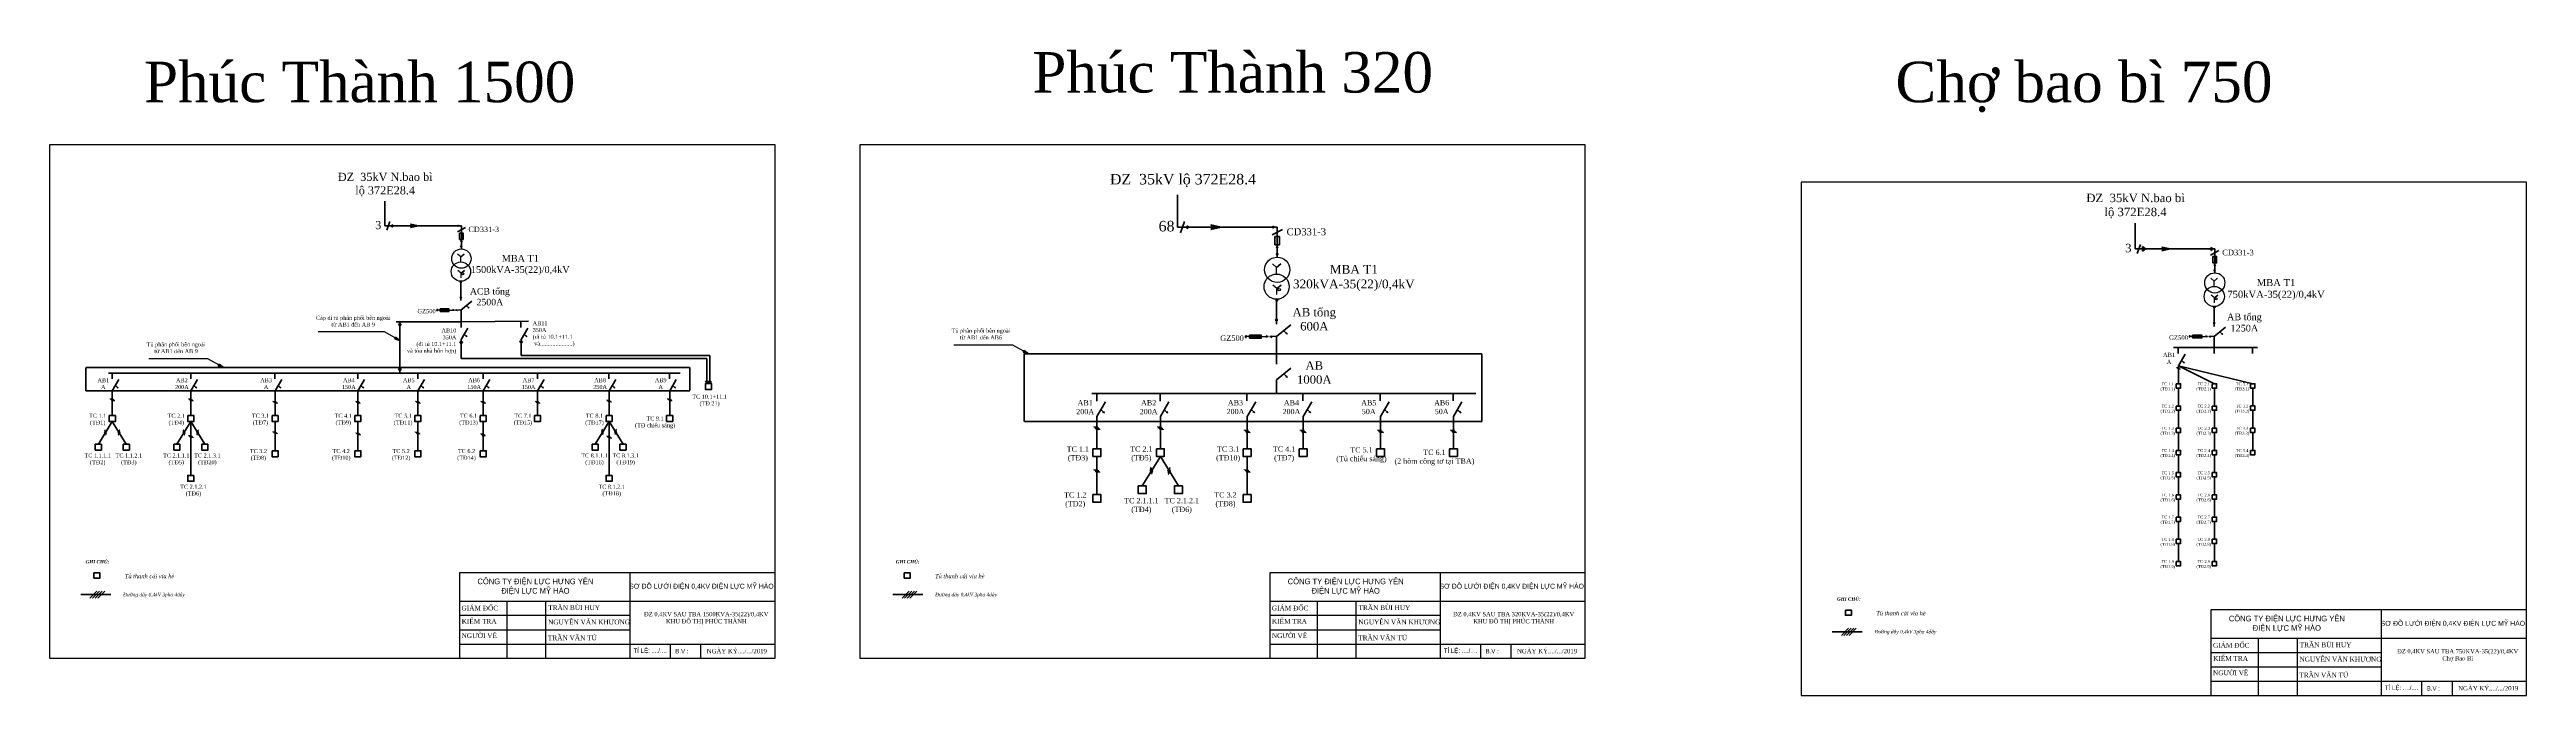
# Model space of a CAD drawing. Extents: x -2498 to 13808, y -1476 to 9052.
# Drawn here: x 12890 to 13808, y 3896 to 4135 of the extents above; entities that cross this region are included whole.
import ezdxf

# ---------------------------------------------------------------- set-up
doc = ezdxf.new("R2010")
doc.units = 0
doc.header["$LTSCALE"] = 0.08
doc.header["$MEASUREMENT"] = 0
doc.linetypes.add('DASHED2', pattern=[0.375, 0.25, -0.125])
doc.layers.get('0').update_dxf_attribs({"linetype": 'CONTINUOUS', "lineweight": 40})
doc.layers.add('Duong manh', color=8, linetype='CONTINUOUS')
doc.layers.add('khung', color=3, linetype='CONTINUOUS', lineweight=18)
doc.layers.add('NET DAM', color=6, linetype='CONTINUOUS', lineweight=25)
doc.styles.add('anh thong', font='times.ttf', dxfattribs={"height": 0.5})
doc.styles.get("Standard").update_dxf_attribs({"font": 'VHTEKN.TTF', "height": 2.5})
doc.dimstyles.new('C2', dxfattribs={"dimscale": 0, "dimtxt": 2, "dimasz": 1, "dimexe": 1, "dimexo": 1, "dimgap": 1, "dimtad": 1, "dimtoh": 1, "dimdec": 4, "dimzin": 0, "dimdsep": 46, "dimtxsty": 'Standard', "dimblk1": 'CLOSED', "dimblk2": 'CLOSED', "dimsah": 1, "dimcen": 0.09, "dimclrd": 1, "dimclre": 5, "dimclrt": 7, "dimadec": 0, "dimazin": 0, "dimtfac": 1, "dimtdec": 4, "dimtofl": 0, "dimtmove": 0, "dimatfit": 3, "dimldrblk": 'CLOSED', "dimfxl": 1, "dimtolj": 1, "dimtzin": 0, "dimarcsym": 0})

# ---------------------------------------------------------------- blocks, each defined once
blk = doc.blocks.new('khung')
at = {"layer": 'khung', "color": 5, "lineweight": -3, "ltscale": 4}
for p, q in [((630143, 2296299), (632881, 2296299)), ((630143, 2295554), (630143, 2296299)), ((631620, 2296299), (631620, 2295554)), ((630143, 2296051), (631457, 2296051)), ((630143, 2296051), (632881, 2296051)), ((630552, 2296051), (630552, 2295554)), ((630889, 2296051), (630889, 2295554)), ((630143, 2295927), (631620, 2295927)), ((630143, 2295802), (631620, 2295802)), ((630143, 2295678), (631512, 2295678)), ((630143, 2295678), (632881, 2295678)), ((631973, 2295554), (631973, 2295678)), ((632238, 2295554), (632238, 2295678))]:
    blk.add_line(p, q, dxfattribs=at)
blk.add_lwpolyline([(632881, 2300009), (626581, 2300009), (626581, 2295554), (632881, 2295554), (632881, 2300009)], dxfattribs=at)
at = {"layer": 'Duong manh', "color": 0, "lineweight": -3, "ltscale": 4}
for s, insert, char_height, width, attachment_point in [('{\\f.VnAvantH|b0|i0|c0|p34;C¤NG TY §IÖN LùC H¦NG Y£N\\P®iÖn lùc mü hµo}', (630800, 2296175), 49.14, 1314.33, 5), ('{\\f.VnAvantH|b0|i0|c0|p34;s¬ ®å l\xadíi ®iÖn 0,4kv ®iÖn lùc mü hµo}', (632242, 2296175), 43.05, 1423.67, 5), ('{\\fTimes New Roman|b0|i0|c0|p18; GIÁM ĐỐC}', (630143, 2295989), 41.37, 409.06, 4), ('{\\fTimes New Roman|b0|i0|c0|p18; TRẦN BÙI HUY}', (630896, 2295993), 41.37, 536.86, 4), ('{\\fTimes New Roman|b0|i0|c0|p18; NGƯỜI VẼ}', (630143, 2295750), 41.37, 409.06, 4), ('{\\f.VnAvantH|b0|i0|c0|p34; \\fTimes New Roman|b0|i0|c0|p18; KIỂM TRA}', (630128, 2295875), 41.37, 409.06, 4), ('{\\fTimes New Roman|b0|i0|c0|p18; NGUYỄN VĂN KHƯƠNG}', (630894, 2295868), 41.37, 717.25, 4), ('{\\f.VnAvantH|b0|i0|c0|p34; \\fTimes New Roman|b0|i0|c0|p18;TRẦN VĂN TÚ}', (630893, 2295731), 41.37, 536.86, 4), ('{\\f.VnAvantH|b0|i0|c0|p34; tØ lÖ: ..../....}', (631637, 2295616), 38.48, 301.49, 4), ('{\\f.VnAvantH|b0|i0|c0|p34;b.v :}', (632072, 2295616), 38.48, 424.34, 5), ('{\\fTimes New Roman|b0|i0|c0|p18;NGÀY KÝ..../.../2019}', (632549, 2295616), 38.48, 820.67, 5)]:
    blk.add_mtext(s, dxfattribs=dict(at, insert=insert, char_height=char_height, width=width, attachment_point=attachment_point))
blk = doc.blocks.new('_CLOSED')
at = {"color": 0, "linetype": 'ByBlock', "ltscale": 10}
for p, q in [((-1, 0.17), (0, 0)), ((-1, 0.17), (-1, -0.17)), ((0, 0), (-1, -0.17)), ((0, 0), (-1, 0))]:
    blk.add_line(p, q, dxfattribs=at)

msp = doc.modelspace()

# ---------------------------------------------------------------- linework, layer by layer
at = {"color": 0, "linetype": 'Continuous', "lineweight": 40, "ltscale": 8}
for p, q in [((13014.5, 4069.46), (13014.5, 4078.67)), ((13308.36, 4068.97), (13308.36, 4080.95)), ((13014.5, 4069.46), (13042.91, 4069.46)), ((13016.43, 4071.04), (13015.32, 4067.87)), ((13017.2, 4069.04), (13017.2, 4069.88)), ((13017.2, 4069.88), (13017.72, 4069.46)), ((13017.2, 4069.04), (13017.72, 4069.46)), ((13026.97, 4069.46), (13024.03, 4070.1)), ((13024.03, 4070.1), (13024.8, 4069.46)), ((13026.97, 4069.46), (13024.03, 4068.82)), ((13024.03, 4068.82), (13024.8, 4069.46)), ((13044.4, 4068.84), (13041.42, 4067.28)), ((13041.84, 4069.74), (13041.5, 4069.46)), ((13041.84, 4069.18), (13041.5, 4069.46)), ((13041.84, 4069.18), (13041.84, 4069.74)), ((13308.36, 4068.97), (13345.3, 4068.97)), ((13310.88, 4071.03), (13309.43, 4066.91)), ((13311.88, 4068.42), (13311.88, 4069.52)), ((13311.88, 4069.52), (13312.55, 4068.97)), ((13311.88, 4068.42), (13312.55, 4068.97)), ((13324.57, 4068.97), (13320.75, 4069.8)), ((13320.75, 4069.8), (13321.75, 4068.97)), ((13324.57, 4068.97), (13320.75, 4068.14)), ((13320.75, 4068.14), (13321.75, 4068.97)), ((13347.24, 4068.16), (13343.37, 4066.14)), ((13343.91, 4069.33), (13343.46, 4068.97)), ((13343.91, 4068.6), (13343.46, 4068.97)), ((13343.91, 4068.6), (13343.91, 4069.33)), ((13663.23, 4060.94), (13663.23, 4070.52)), ((13042.6, 4061.71), (13042.88, 4062.05)), ((13042.6, 4061.71), (13043.16, 4061.71)), ((13042.63, 4063.81), (13043.19, 4063.81)), ((13042.63, 4063.81), (13042.91, 4063.47)), ((13043.16, 4061.71), (13042.88, 4062.05)), ((13043.19, 4063.81), (13042.91, 4063.47)), ((13344.89, 4058.9), (13345.26, 4059.34)), ((13344.89, 4058.9), (13345.62, 4058.9)), ((13344.94, 4061.63), (13345.67, 4061.63)), ((13344.94, 4061.63), (13345.3, 4061.18)), ((13345.62, 4058.9), (13345.26, 4059.34)), ((13345.67, 4061.63), (13345.3, 4061.18)), ((13663.23, 4060.94), (13692.78, 4060.94)), ((13665.24, 4062.59), (13664.08, 4059.29)), ((13666.04, 4060.06), (13666.04, 4061.81)), ((13666.04, 4061.81), (13667.11, 4060.94)), ((13666.04, 4060.06), (13667.11, 4060.94)), ((13676.2, 4060.94), (13673.14, 4061.6)), ((13673.14, 4061.6), (13673.94, 4060.94)), ((13676.2, 4060.94), (13673.14, 4060.27)), ((13673.14, 4060.27), (13673.94, 4060.94)), ((13691.66, 4061.52), (13690.95, 4060.94)), ((13691.66, 4060.35), (13690.95, 4060.94)), ((13694.33, 4060.29), (13691.23, 4058.67)), ((13691.66, 4060.35), (13691.66, 4061.52)), ((13692.45, 4052.88), (13692.74, 4053.24)), ((13692.45, 4052.88), (13693.04, 4052.88)), ((13692.49, 4055.06), (13693.07, 4055.06)), ((13692.49, 4055.06), (13692.78, 4054.71)), ((13693.04, 4052.88), (13692.74, 4053.24)), ((13693.07, 4055.06), (13692.78, 4054.71)), ((13042.79, 4033.98), (13018.73, 4033.98)), ((13020.11, 4033.98), (13020.11, 4014.95)), ((13035, 4037.81), (13038.4, 4037.81)), ((13067.82, 4034.15), (13042.79, 4033.98)), ((13042.83, 4027.41), (13042.83, 4020.3)), ((13065.04, 4027.41), (13065.04, 4021.44)), ((13065.04, 4021.44), (13135.03, 4021.44)), ((13135.03, 4021.44), (13135.03, 4011.06)), ((13335.02, 4027.83), (13339.44, 4027.83)), ((13345.07, 4028.44), (13345.07, 4018.28)), ((13677.47, 4024.45), (13708.58, 4024.46)), ((13684.55, 4028.03), (13688.09, 4028.03)), ((13692.6, 4028.51), (13692.6, 4024.46)), ((12912.11, 4014.94), (13124.06, 4014.96)), ((13042.83, 4020.3), (13133.91, 4020.3)), ((13133.91, 4020.3), (13133.91, 4011.06)), ((13345.07, 4012.45), (13345.08, 4007.38)), ((13679.31, 4017.62), (13679.31, 4010.98)), ((13679.31, 4017.62), (13692.64, 4010.98)), ((13679.31, 4017.62), (13706.84, 4010.99)), ((12913.54, 4008.37), (12913.54, 3999.19)), ((12942.65, 4008.38), (12942.65, 3999.19)), ((12973.86, 4008.39), (12973.86, 3999.2)), ((13004.56, 4008.39), (13004.56, 3999.21)), ((13026.76, 4008.39), (13026.76, 3999.21)), ((13050.98, 4008.39), (13050.98, 3999.21)), ((13071.14, 4008.38), (13071.14, 3999.2)), ((13097.66, 4008.39), (13097.66, 3999.2)), ((13120.13, 4008.39), (13120.13, 3999.21)), ((13276.59, 4007.38), (13418.86, 4007.4)), ((13679.31, 4009.4), (13679.31, 4002.75)), ((13692.64, 4009.39), (13692.64, 4002.75)), ((13706.84, 4009.41), (13706.84, 4002.77)), ((12913.54, 3997.01), (12908.37, 3988.59)), ((12913.54, 3997.01), (12918.71, 3988.59)), ((12942.65, 3997.02), (12937.48, 3988.6)), ((12942.65, 3997.02), (12947.83, 3988.6)), ((12942.65, 3997.02), (12942.65, 3977.03)), ((12973.86, 3997.03), (12973.86, 3986.16)), ((13004.56, 3997.03), (13004.56, 3986.16)), ((13026.76, 3997.03), (13026.76, 3986.16)), ((13050.98, 3997.03), (13050.98, 3986.16)), ((13097.66, 3997.03), (13092.49, 3988.61)), ((13097.66, 3997.03), (13102.84, 3988.61)), ((13097.66, 3997.03), (13097.66, 3977.04)), ((13278.45, 3998.84), (13278.45, 3986.91)), ((13301.98, 3998.85), (13301.98, 3986.91)), ((13334.15, 3998.86), (13334.15, 3986.93)), ((13354.9, 3998.86), (13354.9, 3986.93)), ((13383.56, 3998.87), (13383.56, 3986.93)), ((13410.6, 3998.87), (13410.6, 3986.94)), ((13679.31, 4001.17), (13679.31, 3994.52)), ((13692.64, 4001.17), (13692.64, 3994.52)), ((13706.84, 4001.18), (13706.84, 3994.54)), ((13679.31, 3992.94), (13679.31, 3986.3)), ((13679.31, 3984.71), (13679.31, 3978.07)), ((13692.64, 3992.94), (13692.64, 3986.3)), ((13692.64, 3984.71), (13692.64, 3978.07)), ((13706.84, 3992.96), (13706.84, 3986.31)), ((13278.45, 3984.08), (13278.45, 3969.95)), ((13301.98, 3984.08), (13295.25, 3973.14)), ((13301.98, 3984.08), (13308.7, 3973.14)), ((13334.15, 3984.1), (13334.15, 3969.97)), ((13679.31, 3976.49), (13679.31, 3969.84)), ((13692.64, 3976.49), (13692.64, 3969.84)), ((13679.31, 3968.26), (13679.31, 3961.62)), ((13692.64, 3968.26), (13692.64, 3961.61)), ((13679.31, 3960.03), (13679.31, 3953.39)), ((13692.64, 3960.03), (13692.64, 3953.39)), ((13679.31, 3951.81), (13679.31, 3945.16)), ((13692.64, 3951.8), (13692.64, 3945.16))]:
    msp.add_line(p, q, dxfattribs=at)
at = {"color": 0, "lineweight": 40}
for p, q in [((13042.91, 4065.46), (13042.91, 4069.46)), ((13345.3, 4063.78), (13345.3, 4068.97)), ((13042.91, 4060.93), (13042.91, 4066)), ((13345.3, 4057.89), (13345.3, 4064.48)), ((13692.78, 4056.78), (13692.78, 4060.94)), ((13042.74, 4048.93), (13042.74, 4041.84)), ((13692.78, 4052.07), (13692.78, 4057.35)), ((13042.74, 4038.28), (13046.76, 4041.63)), ((13345.07, 4042.29), (13345.07, 4033.07)), ((13692.6, 4039.59), (13692.6, 4032.22)), ((13042.79, 4033.98), (13042.79, 4038.28)), ((13042.79, 4031.83), (13042.79, 4033.98)), ((13045.28, 4031.6), (13042.83, 4027.41)), ((13064.99, 4031.83), (13064.99, 4033.98)), ((13067.49, 4031.6), (13065.04, 4027.41)), ((13345.07, 4028.44), (13350.3, 4032.8)), ((13692.6, 4028.51), (13696.78, 4032)), ((13679.26, 4022.22), (13679.26, 4024.45)), ((13681.86, 4021.98), (13679.31, 4017.62)), ((13692.6, 4022.23), (13692.6, 4024.46)), ((13706.8, 4022.23), (13706.8, 4024.47)), ((12913.5, 4012.79), (12913.49, 4014.94)), ((12915.99, 4012.56), (12913.54, 4008.37)), ((12942.61, 4012.8), (12942.61, 4014.94)), ((12945.1, 4012.56), (12942.65, 4008.38)), ((12973.82, 4012.8), (12973.82, 4014.95)), ((12976.31, 4012.57), (12973.86, 4008.39)), ((13004.51, 4012.81), (13004.51, 4014.96)), ((13007.01, 4012.58), (13004.56, 4008.39)), ((13026.72, 4012.81), (13026.72, 4014.96)), ((13029.21, 4012.58), (13026.76, 4008.39)), ((13050.94, 4012.81), (13050.93, 4014.96)), ((13053.43, 4012.58), (13050.98, 4008.39)), ((13071.1, 4012.8), (13071.09, 4014.95)), ((13073.59, 4012.57), (13071.14, 4008.38)), ((13097.62, 4012.81), (13097.62, 4014.95)), ((13100.11, 4012.57), (13097.66, 4008.39)), ((13120.08, 4012.81), (13120.08, 4014.96)), ((13122.58, 4012.58), (13120.13, 4008.39)), ((13345.07, 4012.45), (13350.3, 4016.81)), ((13278.39, 4004.59), (13278.39, 4007.38)), ((13281.63, 4004.29), (13278.45, 3998.84)), ((13301.92, 4004.59), (13301.91, 4007.39)), ((13305.16, 4004.29), (13301.98, 3998.85)), ((13334.09, 4004.61), (13334.08, 4007.4)), ((13337.33, 4004.31), (13334.15, 3998.86)), ((13354.84, 4004.61), (13354.84, 4007.4)), ((13358.08, 4004.31), (13354.9, 3998.86)), ((13383.5, 4004.61), (13383.5, 4007.41)), ((13386.74, 4004.31), (13383.56, 3998.87)), ((13410.54, 4004.62), (13410.54, 4007.41)), ((13413.78, 4004.32), (13410.6, 3998.87))]:
    msp.add_line(p, q, dxfattribs=at)
at = {"color": 0, "lineweight": 30}
for p, q in [((13042.69, 4057.99), (13041.53, 4059)), ((13042.69, 4057.99), (13043.95, 4059)), ((13043.95, 4059), (13042.69, 4057.99)), ((13042.69, 4056.27), (13042.69, 4057.99)), ((13042.8, 4051.98), (13041.64, 4052.99)), ((13043.13, 4048.73), (13042.39, 4048.73)), ((13042.39, 4048.73), (13042.74, 4048.27)), ((13042.74, 4048.27), (13043.13, 4048.73)), ((13042.8, 4051.98), (13044.05, 4052.99)), ((13044.05, 4052.99), (13042.8, 4051.98)), ((13042.8, 4050.26), (13042.8, 4051.98)), ((13345.02, 4054.06), (13343.5, 4055.37)), ((13345.02, 4054.06), (13346.65, 4055.37)), ((13346.65, 4055.37), (13345.02, 4054.06)), ((13345.02, 4051.83), (13345.02, 4054.06)), ((13692.55, 4049.01), (13691.34, 4050.06)), ((13692.55, 4049.01), (13693.85, 4050.06)), ((13693.85, 4050.06), (13692.55, 4049.01)), ((13692.55, 4047.23), (13692.55, 4049.01)), ((13042.73, 4043.44), (13042.34, 4042.99)), ((13042.34, 4042.99), (13043.08, 4042.99)), ((13043.08, 4042.99), (13042.73, 4043.44)), ((13345.16, 4046.25), (13343.64, 4047.56)), ((13345.59, 4042.03), (13344.63, 4042.03)), ((13344.63, 4042.03), (13345.09, 4041.43)), ((13345.09, 4041.43), (13345.59, 4042.03)), ((13345.16, 4046.25), (13346.79, 4047.56)), ((13346.79, 4047.56), (13345.16, 4046.25)), ((13345.16, 4044.02), (13345.16, 4046.25)), ((13692.66, 4042.76), (13691.45, 4043.81)), ((13693.01, 4039.38), (13692.24, 4039.38)), ((13692.24, 4039.38), (13692.61, 4038.91)), ((13692.61, 4038.91), (13693.01, 4039.38)), ((13692.66, 4042.76), (13693.97, 4043.81)), ((13693.97, 4043.81), (13692.66, 4042.76)), ((13692.66, 4040.98), (13692.66, 4042.76)), ((13345.06, 4035.15), (13344.56, 4034.56)), ((13344.56, 4034.56), (13345.52, 4034.56)), ((13345.52, 4034.56), (13345.06, 4035.15)), ((13692.59, 4033.89), (13692.18, 4033.41)), ((13692.18, 4033.41), (13692.95, 4033.41)), ((13692.95, 4033.41), (13692.59, 4033.89))]:
    msp.add_line(p, q, dxfattribs=at)
at = {"lineweight": 30}
for p, q in [((13044.75, 4039.96), (13045.8, 4038.95)), ((13045.8, 4038.95), (13045.58, 4039.37)), ((13033.86, 4038.18), (13033.86, 4038.37)), ((13033.96, 4038.05), (13033.96, 4038.5)), ((13034.07, 4037.86), (13034.07, 4038.69)), ((13035, 4038.28), (13034.08, 4038.28)), ((13038.4, 4038.74), (13035, 4038.74)), ((13035, 4037.81), (13035, 4038.74)), ((13038.4, 4038.28), (13035, 4038.28)), ((13035.31, 4037.81), (13035.31, 4038.74)), ((13035.62, 4037.81), (13035.62, 4038.74)), ((13035.93, 4037.81), (13035.93, 4038.74)), ((13036.24, 4037.81), (13036.24, 4038.74)), ((13036.55, 4037.81), (13036.55, 4038.74)), ((13036.86, 4037.81), (13036.86, 4038.74)), ((13037.17, 4037.81), (13037.17, 4038.74)), ((13037.48, 4037.81), (13037.48, 4038.74)), ((13038.4, 4037.81), (13037.79, 4038.74)), ((13037.79, 4037.81), (13038.4, 4038.74)), ((13037.79, 4037.81), (13037.79, 4038.74)), ((13038.4, 4037.81), (13038.4, 4038.74)), ((13038.4, 4038.28), (13040.35, 4038.28)), ((13040.35, 4038.28), (13039.75, 4038.48)), ((13040.35, 4038.28), (13039.75, 4038.08)), ((13040.79, 4038.28), (13041.39, 4038.48)), ((13042.74, 4038.28), (13040.79, 4038.28)), ((13040.79, 4038.28), (13041.39, 4038.08)), ((13045.8, 4038.95), (13045.37, 4039.15)), ((13347.69, 4030.62), (13349.06, 4029.31)), ((13694.69, 4030.26), (13695.79, 4029.21)), ((13043.95, 4029.42), (13045.01, 4028.42)), ((13045.01, 4028.42), (13044.58, 4028.62)), ((13045.01, 4028.42), (13044.79, 4028.84)), ((13066.16, 4029.42), (13067.21, 4028.42)), ((13067.21, 4028.42), (13066.78, 4028.62)), ((13067.21, 4028.42), (13066.99, 4028.84)), ((13333.53, 4028.31), (13333.53, 4028.56)), ((13333.67, 4028.14), (13333.67, 4028.73)), ((13333.81, 4027.9), (13333.81, 4028.98)), ((13335.02, 4028.44), (13333.82, 4028.44)), ((13339.44, 4029.04), (13335.02, 4029.04)), ((13335.02, 4027.83), (13335.02, 4029.04)), ((13339.44, 4028.44), (13335.02, 4028.44)), ((13335.42, 4027.83), (13335.42, 4029.04)), ((13335.82, 4027.83), (13335.82, 4029.04)), ((13336.22, 4027.83), (13336.22, 4029.04)), ((13336.63, 4027.83), (13336.63, 4029.04)), ((13337.03, 4027.83), (13337.03, 4029.04)), ((13337.43, 4027.83), (13337.43, 4029.04)), ((13337.83, 4027.83), (13337.83, 4029.04)), ((13338.24, 4027.83), (13338.24, 4029.04)), ((13339.44, 4027.83), (13338.64, 4029.04)), ((13338.64, 4027.83), (13339.44, 4029.04)), ((13338.64, 4027.83), (13338.64, 4029.04)), ((13339.44, 4027.83), (13339.44, 4029.04)), ((13339.44, 4028.44), (13341.97, 4028.44)), ((13341.97, 4028.44), (13341.19, 4028.7)), ((13341.97, 4028.44), (13341.19, 4028.18)), ((13342.54, 4028.44), (13343.33, 4028.7)), ((13345.07, 4028.44), (13342.54, 4028.44)), ((13342.54, 4028.44), (13343.33, 4028.18)), ((13349.06, 4029.31), (13348.5, 4029.58)), ((13349.06, 4029.31), (13348.77, 4029.86)), ((13683.36, 4028.41), (13683.36, 4028.61)), ((13683.47, 4028.28), (13683.47, 4028.75)), ((13683.58, 4028.08), (13683.58, 4028.95)), ((13684.55, 4028.51), (13683.6, 4028.51)), ((13688.09, 4029), (13684.55, 4029)), ((13684.55, 4028.03), (13684.55, 4029)), ((13688.09, 4028.51), (13684.55, 4028.51)), ((13684.87, 4028.03), (13684.87, 4029)), ((13685.19, 4028.03), (13685.19, 4029)), ((13685.52, 4028.03), (13685.52, 4029)), ((13685.84, 4028.03), (13685.84, 4029)), ((13686.16, 4028.03), (13686.16, 4029)), ((13686.48, 4028.03), (13686.48, 4029)), ((13686.8, 4028.03), (13686.8, 4029)), ((13687.13, 4028.03), (13687.13, 4029)), ((13688.09, 4028.03), (13687.45, 4029)), ((13687.45, 4028.03), (13688.09, 4029)), ((13687.45, 4028.03), (13687.45, 4029)), ((13688.09, 4028.03), (13688.09, 4029)), ((13688.09, 4028.51), (13690.12, 4028.51)), ((13690.12, 4028.51), (13689.49, 4028.72)), ((13690.12, 4028.51), (13689.49, 4028.3)), ((13690.57, 4028.51), (13691.2, 4028.72)), ((13692.6, 4028.51), (13690.57, 4028.51)), ((13690.57, 4028.51), (13691.2, 4028.3)), ((13695.79, 4029.21), (13695.34, 4029.42)), ((13695.79, 4029.21), (13695.56, 4029.65)), ((13347.69, 4014.63), (13349.06, 4013.32)), ((13349.06, 4013.32), (13348.5, 4013.58)), ((13349.06, 4013.32), (13348.77, 4013.87)), ((13680.47, 4019.71), (13681.57, 4018.67)), ((13681.57, 4018.67), (13681.12, 4018.87)), ((13681.57, 4018.67), (13681.34, 4019.1)), ((12914.66, 4010.37), (12915.72, 4009.37)), ((12915.72, 4009.37), (12915.29, 4009.57)), ((12915.72, 4009.37), (12915.49, 4009.79)), ((12943.77, 4010.38), (12944.83, 4009.38)), ((12944.83, 4009.38), (12944.4, 4009.58)), ((12944.83, 4009.38), (12944.61, 4009.8)), ((12974.98, 4010.39), (12976.04, 4009.39)), ((12976.04, 4009.39), (12975.61, 4009.59)), ((12976.04, 4009.39), (12975.81, 4009.81)), ((13005.68, 4010.4), (13006.73, 4009.39)), ((13006.73, 4009.39), (13006.3, 4009.59)), ((13006.73, 4009.39), (13006.51, 4009.81)), ((13027.88, 4010.4), (13028.94, 4009.39)), ((13028.94, 4009.39), (13028.51, 4009.59)), ((13028.94, 4009.39), (13028.71, 4009.81)), ((13052.1, 4010.4), (13053.16, 4009.39)), ((13053.16, 4009.39), (13052.73, 4009.59)), ((13053.16, 4009.39), (13052.93, 4009.81)), ((13072.26, 4010.39), (13073.32, 4009.39)), ((13073.32, 4009.39), (13072.89, 4009.59)), ((13073.32, 4009.39), (13073.09, 4009.81)), ((13098.78, 4010.39), (13099.84, 4009.39)), ((13099.84, 4009.39), (13099.41, 4009.59)), ((13099.84, 4009.39), (13099.62, 4009.81)), ((13121.25, 4010.4), (13122.3, 4009.39)), ((13122.3, 4009.39), (13121.87, 4009.59)), ((13122.3, 4009.39), (13122.08, 4009.81)), ((13279.9, 4001.45), (13281.27, 4000.15)), ((13281.27, 4000.15), (13280.71, 4000.41)), ((13281.27, 4000.15), (13280.99, 4000.69)), ((13303.43, 4001.46), (13304.8, 4000.15)), ((13304.8, 4000.15), (13304.24, 4000.41)), ((13304.8, 4000.15), (13304.51, 4000.7)), ((13335.6, 4001.47), (13336.97, 4000.17)), ((13336.97, 4000.17), (13336.41, 4000.43)), ((13336.97, 4000.17), (13336.68, 4000.71)), ((13356.35, 4001.47), (13357.72, 4000.17)), ((13357.72, 4000.17), (13357.17, 4000.43)), ((13357.72, 4000.17), (13357.44, 4000.71)), ((13385.01, 4001.48), (13386.39, 4000.17)), ((13386.39, 4000.17), (13385.83, 4000.43)), ((13386.39, 4000.17), (13386.1, 4000.72)), ((13412.05, 4001.48), (13413.43, 4000.18)), ((13413.43, 4000.18), (13412.87, 4000.44)), ((13413.43, 4000.18), (13413.14, 4000.72))]:
    msp.add_line(p, q, dxfattribs=at)
at = {"color": 0}
for p, q in [((13020.65, 4033.06), (13019.58, 4033.06)), ((13019.58, 4033.06), (13020.11, 4032.4)), ((13020.11, 4032.4), (13020.65, 4033.06)), ((13043.37, 4026.5), (13042.3, 4026.5)), ((13042.3, 4026.5), (13042.83, 4025.84)), ((13042.83, 4025.84), (13043.37, 4026.5)), ((13065.57, 4026.7), (13064.5, 4026.7)), ((13064.5, 4026.7), (13065.04, 4026.04)), ((13065.04, 4026.04), (13065.57, 4026.7)), ((13019.58, 4016.18), (13020.11, 4016.85)), ((13020.65, 4016.18), (13019.58, 4016.18)), ((13020.11, 4016.85), (13020.65, 4016.18)), ((13133.38, 4011.59), (13133.91, 4012.26)), ((13133.91, 4012.26), (13134.45, 4011.59)), ((13134.5, 4011.59), (13135.03, 4012.26)), ((13135.03, 4012.26), (13135.57, 4011.59)), ((13134.45, 4011.59), (13133.38, 4011.59)), ((13135.57, 4011.59), (13134.5, 4011.59))]:
    msp.add_line(p, q, dxfattribs=at)
at = {"linetype": 'Continuous', "lineweight": 9, "ltscale": 8}
for p, q in [((13679.56, 4016.96), (13678.54, 4016.98)), ((13679.75, 4016.77), (13678.73, 4016.79)), ((13679.93, 4016.57), (13678.91, 4016.59)), ((13680.12, 4016.37), (13679.1, 4016.4)), ((12913.84, 4005.4), (12912.61, 4005.43)), ((12914.07, 4005.16), (12912.84, 4005.19)), ((12914.29, 4004.93), (12913.06, 4004.96)), ((12914.52, 4004.69), (12913.29, 4004.72)), ((12942.95, 4005.4), (12941.73, 4005.43)), ((12943.18, 4005.16), (12941.95, 4005.19)), ((12943.4, 4004.93), (12942.18, 4004.96)), ((12943.63, 4004.69), (12942.4, 4004.72)), ((12974.16, 4004.48), (12972.93, 4004.51)), ((12974.39, 4004.24), (12973.16, 4004.27)), ((12974.61, 4004.01), (12973.38, 4004.04)), ((12974.84, 4003.77), (12973.61, 4003.8)), ((13004.86, 4004.48), (13003.63, 4004.51)), ((13005.08, 4004.25), (13003.86, 4004.27)), ((13005.31, 4004.01), (13004.08, 4004.04)), ((13005.53, 4003.78), (13004.31, 4003.8)), ((13027.06, 4004.48), (13025.84, 4004.51)), ((13027.29, 4004.25), (13026.06, 4004.27)), ((13027.51, 4004.01), (13026.28, 4004.04)), ((13027.74, 4003.78), (13026.51, 4003.8)), ((13051.28, 4004.48), (13050.05, 4004.51)), ((13051.51, 4004.25), (13050.28, 4004.28)), ((13051.73, 4004.01), (13050.5, 4004.04)), ((13051.96, 4003.78), (13050.73, 4003.81)), ((13071.44, 4004.48), (13070.21, 4004.5)), ((13071.67, 4004.24), (13070.44, 4004.27)), ((13071.89, 4004.01), (13070.66, 4004.03)), ((13072.12, 4003.77), (13070.89, 4003.8)), ((13097.96, 4004.92), (13096.74, 4004.95)), ((13098.19, 4004.68), (13096.96, 4004.71)), ((13098.41, 4004.45), (13097.19, 4004.48)), ((13098.64, 4004.21), (13097.41, 4004.24)), ((13120.43, 4005.4), (13119.2, 4005.43)), ((13120.65, 4005.16), (13119.43, 4005.19)), ((13120.88, 4004.93), (13119.65, 4004.96)), ((13121.1, 4004.69), (13119.88, 4004.72)), ((12911.36, 3992.62), (12910.66, 3993.63)), ((12911.42, 3992.94), (12910.71, 3993.95)), ((12915.61, 3992.86), (12916.32, 3993.87)), ((12915.66, 3992.54), (12916.37, 3993.54)), ((12940.48, 3992.63), (12939.77, 3993.63)), ((12940.53, 3992.95), (12939.82, 3993.95)), ((12944.72, 3992.87), (12945.43, 3993.87)), ((12944.77, 3992.55), (12945.48, 3993.55)), ((13095.56, 3992.53), (13094.85, 3993.53)), ((13095.62, 3992.85), (13094.91, 3993.86)), ((13095.67, 3993.17), (13094.96, 3994.18)), ((13099.65, 3993.17), (13100.36, 3994.18)), ((13099.71, 3992.85), (13100.42, 3993.86)), ((13099.76, 3992.53), (13100.47, 3993.53)), ((13278.84, 3994.98), (13277.24, 3995.02)), ((13279.13, 3994.68), (13277.53, 3994.71)), ((13279.42, 3994.37), (13277.83, 3994.41)), ((13279.71, 3994.07), (13278.12, 3994.1)), ((13302.37, 3994.99), (13300.77, 3995.02)), ((13302.66, 3994.68), (13301.06, 3994.72)), ((13302.95, 3994.38), (13301.36, 3994.41)), ((13303.24, 3994.07), (13301.65, 3994.11)), ((13334.53, 3993.78), (13332.94, 3993.82)), ((13334.83, 3993.48), (13333.23, 3993.51)), ((13355.29, 3993.78), (13353.69, 3993.82)), ((13355.58, 3993.48), (13353.98, 3993.51)), ((13383.95, 3993.79), (13382.35, 3993.82)), ((13384.24, 3993.48), (13382.65, 3993.52)), ((13410.99, 3993.79), (13409.39, 3993.83)), ((13411.28, 3993.49), (13409.69, 3993.52)), ((12911.25, 3991.98), (12910.55, 3992.98)), ((12911.31, 3992.3), (12910.6, 3993.3)), ((12915.72, 3992.22), (12916.43, 3993.22)), ((12915.77, 3991.9), (12916.48, 3992.9)), ((12940.37, 3991.99), (12939.66, 3992.99)), ((12940.42, 3992.31), (12939.71, 3993.31)), ((12942.95, 3991.81), (12941.73, 3991.84)), ((12943.18, 3991.57), (12941.95, 3991.6)), ((12943.4, 3991.34), (12942.18, 3991.37)), ((12943.63, 3991.1), (12942.4, 3991.13)), ((12944.83, 3992.23), (12945.54, 3993.23)), ((12944.88, 3991.91), (12945.59, 3992.91)), ((12974.16, 3993.22), (12972.93, 3993.25)), ((12974.39, 3992.98), (12973.16, 3993.01)), ((12974.61, 3992.75), (12973.38, 3992.77)), ((12974.84, 3992.51), (12973.61, 3992.54)), ((13004.94, 3992.75), (13003.72, 3992.78)), ((13005.17, 3992.52), (13003.94, 3992.55)), ((13005.39, 3992.28), (13004.17, 3992.31)), ((13005.62, 3992.05), (13004.39, 3992.08)), ((13026.94, 3993.11), (13025.71, 3993.13)), ((13027.16, 3992.87), (13025.94, 3992.9)), ((13027.39, 3992.64), (13026.16, 3992.66)), ((13027.61, 3992.4), (13026.38, 3992.43)), ((13051.22, 3992.44), (13049.99, 3992.47)), ((13051.45, 3992.2), (13050.22, 3992.23)), ((13051.67, 3991.97), (13050.44, 3992)), ((13051.9, 3991.73), (13050.67, 3991.76)), ((13095.51, 3992.21), (13094.8, 3993.21)), ((13097.96, 3991.55), (13096.74, 3991.58)), ((13098.19, 3991.32), (13096.96, 3991.35)), ((13098.41, 3991.08), (13097.19, 3991.11)), ((13098.64, 3990.85), (13097.41, 3990.88)), ((13099.82, 3992.21), (13100.53, 3993.21)), ((13335.12, 3993.17), (13333.52, 3993.21)), ((13335.41, 3992.87), (13333.82, 3992.9)), ((13355.87, 3993.17), (13354.28, 3993.21)), ((13356.16, 3992.87), (13354.57, 3992.9)), ((13384.53, 3993.18), (13382.94, 3993.21)), ((13384.83, 3992.87), (13383.23, 3992.91)), ((13411.57, 3993.18), (13409.98, 3993.22)), ((13411.87, 3992.87), (13410.27, 3992.91)), ((13278.84, 3979.12), (13277.24, 3979.16)), ((13279.13, 3978.82), (13277.53, 3978.86)), ((13279.42, 3978.51), (13277.83, 3978.55)), ((13279.71, 3978.21), (13278.12, 3978.24)), ((13299, 3977.54), (13298.08, 3978.85)), ((13299.07, 3977.96), (13298.15, 3979.26)), ((13299.15, 3978.38), (13298.23, 3979.68)), ((13299.22, 3978.79), (13298.3, 3980.1)), ((13304.66, 3978.69), (13305.58, 3979.99)), ((13304.73, 3978.27), (13305.65, 3979.58)), ((13304.8, 3977.86), (13305.72, 3979.16)), ((13304.88, 3977.44), (13305.8, 3978.74)), ((13334.53, 3979.14), (13332.94, 3979.18)), ((13334.83, 3978.84), (13333.23, 3978.87)), ((13335.12, 3978.53), (13333.52, 3978.57)), ((13335.41, 3978.23), (13333.82, 3978.26))]:
    msp.add_line(p, q, dxfattribs=at)
at = {"linetype": 'Continuous', "ltscale": 8}
for p, q in [((12901.87, 3932.91), (12912.97, 3932.91)), ((12907.85, 3934.19), (12905.24, 3931.58)), ((12908.83, 3934.19), (12906.22, 3931.58)), ((12909.81, 3934.19), (12907.2, 3931.58)), ((12910.79, 3934.19), (12908.18, 3931.58)), ((13202.86, 3932.91), (13213.96, 3932.91)), ((13208.85, 3934.19), (13206.24, 3931.58)), ((13209.83, 3934.19), (13207.21, 3931.58)), ((13210.8, 3934.19), (13208.19, 3931.58)), ((13211.78, 3934.19), (13209.17, 3931.58)), ((13556.99, 3920.43), (13554.38, 3917.82)), ((13557.97, 3920.43), (13555.36, 3917.82)), ((13558.95, 3920.43), (13556.34, 3917.82)), ((13559.93, 3920.43), (13557.32, 3917.82)), ((13551.01, 3919.15), (13562.11, 3919.15))]:
    msp.add_line(p, q, dxfattribs=at)
at = {"color": 0, "linetype": 'Continuous', "lineweight": 40, "ltscale": 8}
for points in [[(13042.25, 4066.78), (13043.55, 4066.78), (13043.55, 4064.47), (13042.25, 4064.47)], [(13344.44, 4065.5), (13346.13, 4065.5), (13346.13, 4062.49), (13344.44, 4062.49)], [(13692.09, 4058.16), (13693.44, 4058.16), (13693.44, 4055.76), (13692.09, 4055.76)], [(13133.38, 4011.06), (13135.65, 4011.06), (13135.65, 4008.88), (13133.38, 4008.88)], [(13678.48, 4010.98), (13680.14, 4010.98), (13680.14, 4009.4), (13678.48, 4009.4)], [(13678.48, 4002.75), (13680.14, 4002.75), (13680.14, 4001.17), (13678.48, 4001.17)], [(13691.82, 4010.98), (13693.47, 4010.98), (13693.47, 4009.39), (13691.82, 4009.39)], [(13691.82, 4002.75), (13693.47, 4002.75), (13693.47, 4001.17), (13691.82, 4001.17)], [(13706.02, 4010.99), (13707.67, 4010.99), (13707.67, 4009.41), (13706.02, 4009.41)], [(13706.02, 4002.77), (13707.67, 4002.77), (13707.67, 4001.18), (13706.02, 4001.18)], [(12912.41, 3999.19), (12914.68, 3999.19), (12914.68, 3997.01), (12912.41, 3997.01)], [(12941.52, 3999.19), (12943.79, 3999.19), (12943.79, 3997.02), (12941.52, 3997.02)], [(12972.73, 3999.2), (12975, 3999.2), (12975, 3997.03), (12972.73, 3997.03)], [(13003.42, 3999.21), (13005.69, 3999.21), (13005.69, 3997.03), (13003.42, 3997.03)], [(13025.63, 3999.21), (13027.9, 3999.21), (13027.9, 3997.03), (13025.63, 3997.03)], [(13049.85, 3999.21), (13052.12, 3999.21), (13052.12, 3997.03), (13049.85, 3997.03)], [(13070.01, 3999.2), (13072.28, 3999.2), (13072.28, 3997.03), (13070.01, 3997.03)], [(13096.53, 3999.2), (13098.8, 3999.2), (13098.8, 3997.03), (13096.53, 3997.03)], [(13118.99, 3999.21), (13121.26, 3999.21), (13121.26, 3997.03), (13118.99, 3997.03)], [(13678.48, 3994.52), (13680.14, 3994.52), (13680.14, 3992.94), (13678.48, 3992.94)], [(13691.82, 3994.52), (13693.47, 3994.52), (13693.47, 3992.94), (13691.82, 3992.94)], [(13706.02, 3994.54), (13707.67, 3994.54), (13707.67, 3992.96), (13706.02, 3992.96)], [(12907.23, 3988.59), (12909.5, 3988.59), (12909.5, 3986.42), (12907.23, 3986.42)], [(12919.85, 3988.59), (12917.58, 3988.59), (12917.58, 3986.42), (12919.85, 3986.42)], [(12936.35, 3988.6), (12938.62, 3988.6), (12938.62, 3986.43), (12936.35, 3986.43)], [(12948.96, 3988.6), (12946.69, 3988.6), (12946.69, 3986.43), (12948.96, 3986.43)], [(12972.73, 3986.16), (12975, 3986.16), (12975, 3983.98), (12972.73, 3983.98)], [(13003.42, 3986.16), (13005.69, 3986.16), (13005.69, 3983.99), (13003.42, 3983.99)], [(13025.63, 3986.16), (13027.9, 3986.16), (13027.9, 3983.99), (13025.63, 3983.99)], [(13049.85, 3986.16), (13052.12, 3986.16), (13052.12, 3983.99), (13049.85, 3983.99)], [(13091.35, 3988.61), (13093.63, 3988.61), (13093.63, 3986.44), (13091.35, 3986.44)], [(13103.97, 3988.61), (13101.7, 3988.61), (13101.7, 3986.44), (13103.97, 3986.44)], [(13276.97, 3986.91), (13279.92, 3986.91), (13279.92, 3984.08), (13276.97, 3984.08)], [(13300.5, 3986.91), (13303.45, 3986.91), (13303.45, 3984.08), (13300.5, 3984.08)], [(13332.67, 3986.93), (13335.62, 3986.93), (13335.62, 3984.1), (13332.67, 3984.1)], [(13353.42, 3986.93), (13356.37, 3986.93), (13356.37, 3984.1), (13353.42, 3984.1)], [(13382.08, 3986.93), (13385.04, 3986.93), (13385.04, 3984.1), (13382.08, 3984.1)], [(13409.12, 3986.94), (13412.08, 3986.94), (13412.08, 3984.11), (13409.12, 3984.11)], [(13678.48, 3986.3), (13680.14, 3986.3), (13680.14, 3984.71), (13678.48, 3984.71)], [(13691.82, 3986.3), (13693.47, 3986.3), (13693.47, 3984.71), (13691.82, 3984.71)], [(13706.02, 3986.31), (13707.67, 3986.31), (13707.67, 3984.73), (13706.02, 3984.73)], [(12943.79, 3977.03), (12941.52, 3977.03), (12941.52, 3974.86), (12943.79, 3974.86)], [(13098.8, 3977.04), (13096.53, 3977.04), (13096.53, 3974.87), (13098.8, 3974.87)], [(13678.48, 3978.07), (13680.14, 3978.07), (13680.14, 3976.49), (13678.48, 3976.49)], [(13691.82, 3978.07), (13693.47, 3978.07), (13693.47, 3976.49), (13691.82, 3976.49)], [(13276.97, 3969.95), (13279.92, 3969.95), (13279.92, 3967.12), (13276.97, 3967.12)], [(13293.78, 3973.14), (13296.73, 3973.14), (13296.73, 3970.31), (13293.78, 3970.31)], [(13310.18, 3973.14), (13307.22, 3973.14), (13307.22, 3970.31), (13310.18, 3970.31)], [(13332.67, 3969.97), (13335.62, 3969.97), (13335.62, 3967.14), (13332.67, 3967.14)], [(13678.48, 3969.84), (13680.14, 3969.84), (13680.14, 3968.26), (13678.48, 3968.26)], [(13691.82, 3969.84), (13693.47, 3969.84), (13693.47, 3968.26), (13691.82, 3968.26)], [(13678.48, 3961.62), (13680.14, 3961.62), (13680.14, 3960.03), (13678.48, 3960.03)], [(13691.82, 3961.61), (13693.47, 3961.61), (13693.47, 3960.03), (13691.82, 3960.03)], [(13678.48, 3953.39), (13680.14, 3953.39), (13680.14, 3951.81), (13678.48, 3951.81)], [(13691.82, 3953.39), (13693.47, 3953.39), (13693.47, 3951.8), (13691.82, 3951.8)], [(13678.48, 3945.16), (13680.14, 3945.16), (13680.14, 3943.58), (13678.48, 3943.58)], [(13691.82, 3945.16), (13693.47, 3945.16), (13693.47, 3943.58), (13691.82, 3943.58)]]:
    msp.add_lwpolyline(points, close=True, dxfattribs=at)
at = {"color": 0, "linetype": 'DASHED2', "lineweight": 40, "ltscale": 8}
for points in [[(13251.49, 4022.04), (13421.07, 4022.04), (13421.07, 3997), (13251.49, 3997)], [(12903.68, 4016.98), (13127.65, 4016.98), (13127.65, 4008.39), (12903.68, 4008.39)]]:
    msp.add_lwpolyline(points, close=True, dxfattribs=at)
at = {"linetype": 'Continuous', "ltscale": 8}
for points in [[(12906.74, 3940.95), (12908.95, 3940.95), (12908.95, 3939), (12906.74, 3939)], [(13207.05, 3940.95), (13209.26, 3940.95), (13209.26, 3939), (13207.05, 3939)], [(13555.87, 3927.19), (13558.09, 3927.19), (13558.09, 3925.24), (13555.87, 3925.24)]]:
    msp.add_lwpolyline(points, close=True, dxfattribs=at)
at = {"color": 0, "lineweight": 30}
for centre, radius in [((13042.91, 4057.34), 3.59), ((13345.3, 4053.22), 4.67), ((13042.74, 4052.53), 3.59), ((13043.46, 4051.69), 0.344), ((13345.07, 4046.96), 4.67), ((13692.78, 4048.34), 3.74), ((13346.02, 4045.87), 0.447), ((13692.6, 4043.33), 3.74), ((13693.35, 4042.46), 0.358)]:
    msp.add_circle(centre, radius, dxfattribs=at)

# ---------------------------------------------------------------- block references
at = {"layer": 'NET DAM', "color": 7, "xscale": 0.04267904256000001, "yscale": 0.04267904256000001, "zscale": 0.04267904256000001}
for p in [(-13851.59, -94062.73), (-13551.27, -94062.73), (-13202.45, -94076.49)]:
    msp.add_blockref('khung', p, dxfattribs=at)

# ---------------------------------------------------------------- texts
at = {"color": 0, "linetype": 'Continuous', "lineweight": 30, "ltscale": 10, "attachment_point": 1}
for s, insert, char_height, width in [('{\\fTimes New Roman|b0|i0|c0|p18;Phúc Thành 1500}', (12925.3, 4130.28), 15, 164.54), ('{\\fTimes New Roman|b0|i0|c0|p18;Phúc Thành 320}', (13254.54, 4133.84), 15, 164.54), ('{\\fTimes New Roman|b0|i0|c0|p18;Chợ bao bì 750}', (13574.44, 4130.28), 15, 164.54), ('\\pxqc;{\\fTimes New Roman|b0|i0|c238|p18;Đ\\fTimes New Roman|b0|i0|c0|p18;Z 0,4KV SAU TBA 1500KVA-35(22)/0,4KV \\PKHU ĐÔ THỊ PHÚC THÀNH}', (13092.11, 3926.46), 1.575, 83.146), ('\\pxqc;{\\fTimes New Roman|b0|i0|c238|p18;Đ\\fTimes New Roman|b0|i0|c0|p18;Z 0,4KV SAU TBA 320KVA-35(22)/0,4KV \\PKHU ĐÔ THỊ PHÚC THÀNH}', (13391.36, 3926.46), 1.575, 83.146), ('\\pxqc;{\\fTimes New Roman|b0|i0|c238|p18;Đ\\fTimes New Roman|b0|i0|c0|p18;Z 0,4KV SAU TBA 750KVA-35(22)/0,4KV \\PChợ Bao Bì}', (13741.25, 3912.7), 1.575, 83.146)]:
    msp.add_mtext(s, dxfattribs=dict(at, insert=insert, char_height=char_height, width=width))
at = {"color": 0, "lineweight": 30, "style": 'anh thong'}
for s, insert, char_height, width, attachment_point in [('\\pxqc;{\\fTimes New Roman|b0|i0|c238|p18;Đ}Z  35kV N.bao bì \\Plộ 372E28.4', (13077.49, 4089.13), 3, 125.625, 3), ('\\pxqc;{\\fTimes New Roman|b0|i0|c238|p18;Đ}Z  35kV lộ 372E28.4', (13392.03, 4088.72), 3.9, 163.3125, 3), ('\\pxqc;{\\fTimes New Roman|b0|i0|c238|p18;Đ}Z  35kV N.bao bì \\Plộ 372E28.4', (13728.74, 4081.39), 3.12, 130.65, 3), ('3', (13010.98, 4071.26), 3, 30.4533, 1), ('CD331-3', (13051.2, 4069.17), 2, 42.88, 2), ('68', (13301.33, 4071.32), 3.9, 39.5893, 1), ('CD331-3', (13356.08, 4068.6), 2.6, 55.744, 2), ('MBA T1\\P1500kVA-35(22)/0,4kV', (13064.75, 4058.72), 2.5, 92.4689, 2), ('3', (13659.58, 4062.81), 3.12, 31.6715, 1), ('CD331-3', (13701.4, 4060.64), 2.08, 44.5952, 2), ('MBA T1\\P320kVA-35(22)/0,4kV', (13373.69, 4055.01), 3.25, 120.2096, 2), ('MBA T1\\P750kVA-35(22)/0,4kV', (13715.49, 4049.77), 2.6, 96.1677, 2), ('ACB tổng\\P2500A', (13053.47, 4046.45), 2.4, 42.88, 2), ('AB tổng\\P600A', (13359.03, 4039.06), 3.12, 55.744, 2), ('Cáp đi tủ phân phối bên ngoài \\Ptừ AB1 đến AB 9', (13002.8, 4036.17), 1.5, 42.88, 2), ('\\pxqr;AB10\\P350A\\P(đi tủ 10.1+11.1 \\Pvà tòa nhà hỗn hợp)', (13019.6, 4031.47), 1.5, 42.88, 2), ('GZ500', (13026.64, 4038.65), 1.56, 50.6483, 1), ('\\pxql;AB11\\P350A\\P(đi tủ 10.1+11.1\\P và.....................)', (13090.79, 4034.15), 1.5, 42.88, 2), ('Tủ phân phối bên ngoài \\Ptừ AB1 đến AB6', (13235.5, 4031.4), 1.5, 42.88, 2), ('AB tổng\\P1250A', (13703.76, 4037.01), 2.496, 44.5952, 2), ('Tủ phân phối bên ngoài \\Ptừ AB1 đến AB 9', (12937.17, 4026.34), 1.5, 42.88, 2), ('GZ500', (13324.15, 4028.92), 2.028, 65.8428, 1), ('AB1\\PA', (13675.84, 4022.48), 1.56, 44.5952, 2), ('GZ500', (13675.86, 4028.9), 1.622, 52.6742, 1), ('AB1\\PA', (12910.2, 4013.04), 1.5, 42.88, 2), ('AB2\\P200A', (12939.32, 4013.05), 1.5, 42.88, 2), ('AB3\\PA', (12970.52, 4013.06), 1.5, 42.88, 2), ('AB4\\P150A', (13001.22, 4013.06), 1.5, 42.88, 2), ('AB5\\PA', (13023.42, 4013.06), 1.5, 42.88, 2), ('AB6\\P150A', (13047.64, 4013.06), 1.5, 42.88, 2), ('AB7\\P150A', (13067.8, 4013.06), 1.5, 42.88, 2), ('AB8\\P250A', (13094.32, 4013.06), 1.5, 42.88, 2), ('AB9\\PA', (13116.79, 4013.06), 1.5, 42.88, 2), ('AB\\P1000A', (13359.03, 4019.32), 3.12, 55.744, 2), ('TC 10.1+11.1\\P(TĐ 21)', (13134.91, 4006.97), 1.5, 42.88, 2), ('AB1\\P200A', (13274.11, 4004.92), 1.95, 55.744, 2), ('AB2\\P200A', (13297.64, 4004.92), 1.95, 55.744, 2), ('AB3\\P200A', (13329.81, 4004.94), 1.95, 55.744, 2), ('AB4\\P200A', (13350.56, 4004.94), 1.95, 55.744, 2), ('AB5\\P50A', (13379.22, 4004.94), 1.95, 55.744, 2), ('AB6\\P50A', (13406.26, 4004.95), 1.95, 55.744, 2), ('TC 1.1\\P(TĐ1.1)', (13675.37, 4011.48), 1.092, 31.2166, 2), ('TC 1.2\\P(TĐ1.2)', (13675.37, 4003.25), 1.092, 31.2166, 2), ('TC 2.1\\P(TĐ2.1)', (13688.7, 4011.48), 1.092, 31.2166, 2), ('TC 2.2\\P(TĐ2.2)', (13688.7, 4003.25), 1.092, 31.2166, 2), ('TC 3.1\\P(TĐ3.1)', (13702.9, 4011.49), 1.092, 31.2166, 2), ('TC 3.2\\P(TĐ3.2)', (13702.9, 4003.27), 1.092, 31.2166, 2), ('TC 1.1\\P(TĐ1)', (12908.12, 3999.88), 1.5, 42.88, 2), ('TC 2.1\\P(TĐ4)', (12937.24, 3999.88), 1.5, 42.88, 2), ('TC 3.1\\P(TĐ7)', (12968.45, 3999.89), 1.5, 42.88, 2), ('TC 4.1\\P(TĐ9)', (12999.14, 3999.9), 1.5, 42.88, 2), ('TC 5.1\\P(TĐ11)', (13021.35, 3999.9), 1.5, 42.88, 2), ('TC 6.1\\P(TĐ13)', (13045.56, 3999.9), 1.5, 42.88, 2), ('TC 7.1\\P(TĐ15)', (13065.72, 3999.89), 1.5, 42.88, 2), ('TC 8.1\\P(TĐ17)', (13092.25, 3999.89), 1.5, 42.88, 2), ('TC 9.1\\P(TĐ chiếu sáng)', (13114.71, 3998.87), 1.5, 42.88, 2), ('TC 1.3\\P(TĐ1.3)', (13675.37, 3995.03), 1.092, 31.2166, 2), ('TC 2.3\\P(TĐ2.3)', (13688.7, 3995.02), 1.092, 31.2166, 2), ('TC 3.3\\P(TĐ3.3)', (13702.9, 3995.04), 1.092, 31.2166, 2), ('TC 1.1.1.1\\P(TĐ2)', (12908.12, 3985.17), 1.5, 42.88, 2), ('TC 1.1.2.1\\P(TĐ3)', (12919.67, 3985.17), 1.5, 42.88, 2), ('TC 2.1.1.1\\P(TĐ5)', (12937.24, 3985.18), 1.5, 42.88, 2), ('TC 2.1.3.1\\P(TĐ20)', (12948.78, 3985.18), 1.5, 42.88, 2), ('TC 3.2\\P(TĐ8)', (12967.69, 3986.82), 1.5, 42.88, 2), ('TC 4.2\\P(TĐ10)', (12998.39, 3986.83), 1.5, 42.88, 2), ('TC 5.2\\P(TĐ12)', (13020.59, 3986.83), 1.5, 42.88, 2), ('TC 6.2\\P(TĐ14)', (13044.81, 3986.83), 1.5, 42.88, 2), ('TC 8.1.1.1\\P(TĐ16)', (13092.25, 3985.19), 1.5, 42.88, 2), ('TC 8.1.3.1\\P(TĐ19)', (13103.79, 3985.19), 1.5, 42.88, 2), ('TC 1.1\\P(TĐ3)', (13271.41, 3987.8), 1.95, 55.744, 2), ('TC 2.1\\P(TĐ5)', (13294.93, 3987.81), 1.95, 55.744, 2), ('TC 3.1\\P(TĐ10)', (13327.1, 3987.82), 1.95, 55.744, 2), ('TC 4.1\\P(TĐ7)', (13347.86, 3987.82), 1.95, 55.744, 2), ('TC 5.1\\P(Tủ chiếu sáng)', (13376.52, 3987.51), 1.95, 55.744, 2), ('TC 6.1\\P(2 hòm công tơ tại TBA)', (13403.56, 3986.58), 1.95, 55.744, 2), ('TC 1.4\\P(TĐ1.4)', (13675.37, 3986.8), 1.092, 31.2166, 2), ('TC 2.4\\P(TĐ2.4)', (13688.7, 3986.8), 1.092, 31.2166, 2), ('TC 3.4\\P(TĐ3.4)', (13702.9, 3986.81), 1.092, 31.2166, 2), ('TC 1.5\\P(TĐ1.5)', (13675.37, 3978.57), 1.092, 31.2166, 2), ('TC 2.5\\P(TĐ2.5)', (13688.7, 3978.57), 1.092, 31.2166, 2), ('TC 2.1.2.1\\P(TĐ6)', (12943.61, 3973.61), 1.5, 42.88, 2), ('TC 8.1.2.1\\P(TĐ18)', (13098.62, 3973.62), 1.5, 42.88, 2), ('TC 1.2\\P(TĐ2)', (13270.43, 3970.81), 1.95, 55.744, 2), ('TC 2.1.1.1\\P(TĐ4)', (13294.93, 3968.69), 1.95, 55.744, 2), ('TC 2.1.2.1\\P(TĐ6)', (13309.94, 3968.69), 1.95, 55.744, 2), ('TC 3.2\\P(TĐ8)', (13326.12, 3970.83), 1.95, 55.744, 2), ('TC 1.6\\P(TĐ1.6)', (13675.37, 3970.34), 1.092, 31.2166, 2), ('TC 2.6\\P(TĐ2.6)', (13688.7, 3970.34), 1.092, 31.2166, 2), ('TC 1.7\\P(TĐ1.7)', (13675.37, 3962.12), 1.092, 31.2166, 2), ('TC 2.7\\P(TĐ2.7)', (13688.7, 3962.12), 1.092, 31.2166, 2), ('TC 1.8\\P(TĐ1.8)', (13675.37, 3953.89), 1.092, 31.2166, 2), ('TC 2.8\\P(TĐ2.8)', (13688.7, 3953.89), 1.092, 31.2166, 2), ('{\\fTimes New Roman|b0|i1|c0|p18;Tủ thanh cái vỉa hè}', (12918.17, 3940.54), 1.5543, 27.0089, 1), ('{\\fTimes New Roman|b0|i1|c0|p18;Tủ thanh cái vỉa hè}', (13218.48, 3940.54), 1.5543, 27.0089, 1), ('TC 1.9\\P(TĐ1.9)', (13675.37, 3945.66), 1.092, 31.2166, 2), ('TC 2.9\\P(TĐ2.9)', (13688.7, 3945.66), 1.092, 31.2166, 2), ('{\\fTimes New Roman|b0|i1|c0|p18;Tủ thanh cái vỉa hè}', (13567.31, 3926.78), 1.5543, 27.0089, 1)]:
    msp.add_mtext(s, dxfattribs=dict(at, insert=insert, char_height=char_height, width=width, attachment_point=attachment_point))
at = {"attachment_point": 1, "style": 'anh thong'}
for s, insert, char_height, width in [('{\\fTimes New Roman|b1|i1|c0|p18;GHI CHÚ:}', (12903.63, 3945.68), 1.2403, 17.8736), ('{\\fTimes New Roman|b1|i1|c0|p18;GHI CHÚ:}', (13203.95, 3945.68), 1.2403, 17.8736), ('{\\fTimes New Roman|b0|i1|c238|p18;Đ\\fTimes New Roman|b0|i1|c0|p18;ường dây 0,4kV 3pha 4dây}', (12917.51, 3933.57), 1.3056, 33.3352), ('{\\fTimes New Roman|b0|i1|c238|p18;Đ\\fTimes New Roman|b0|i1|c0|p18;ường dây 0,4kV 3pha 4dây}', (13218.5, 3933.57), 1.3056, 33.3352), ('{\\fTimes New Roman|b1|i1|c0|p18;GHI CHÚ:}', (13552.77, 3931.92), 1.2403, 17.8736), ('{\\fTimes New Roman|b0|i1|c238|p18;Đ\\fTimes New Roman|b0|i1|c0|p18;ường dây 0,4kV 3pha 4dây}', (13566.65, 3919.81), 1.3056, 33.3352)]:
    msp.add_mtext(s, dxfattribs=dict(at, insert=insert, char_height=char_height, width=width))

# ---------------------------------------------------------------- leaders
at = {"color": 0, "linetype": 'Continuous', "lineweight": 40, "ltscale": 8}
for points in [[(13020.11, 4026.96), (13014.39, 4030.24), (12989.88, 4030.24)], [(13253.05, 4022.05), (13247.33, 4025.33), (13225.4, 4025.33)], [(12954.72, 4016.99), (12949, 4020.27), (12927.06, 4020.27)]]:
    msp.add_leader(points, dimstyle='C2', override={"dimscale": 1, "dimasz": 2.0045, "dimgap": 1, "dimtad": 0, "dimcen": 0.193, "dimclrd": 7, "dimclre": 7}, dxfattribs=at)

doc.saveas('drawing.dxf')
